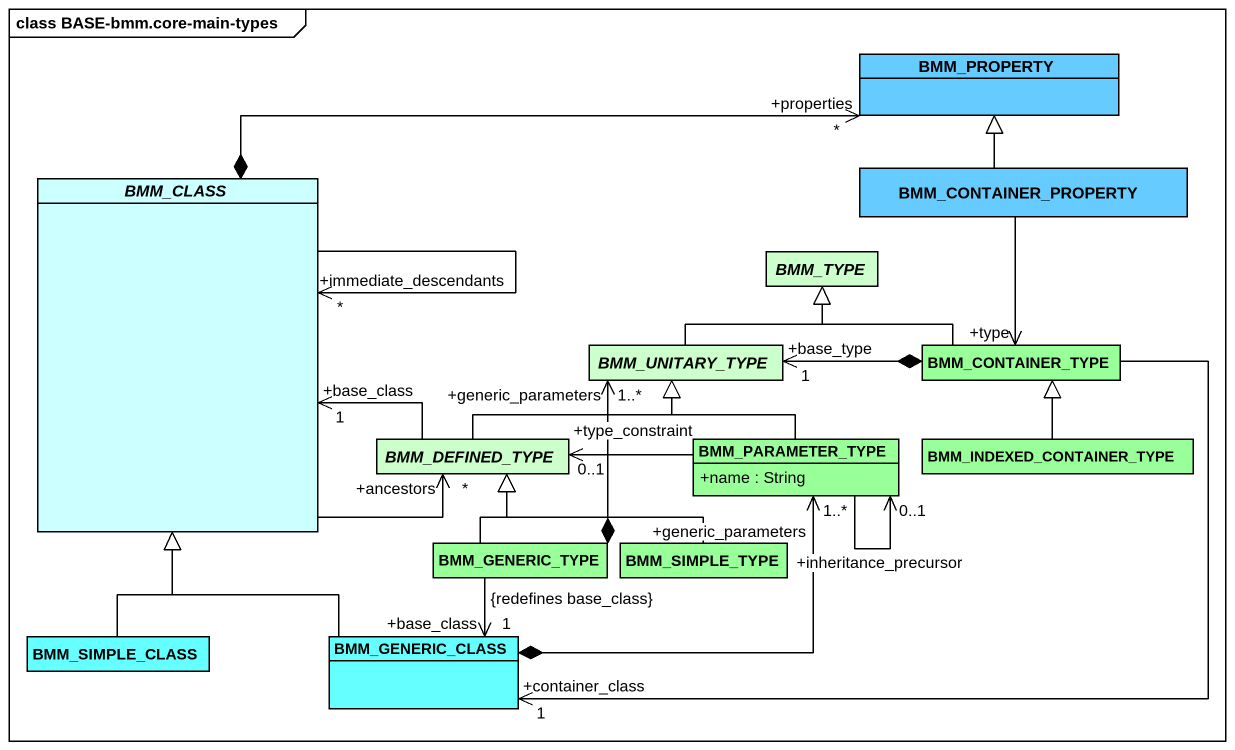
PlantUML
@startuml
mainframe class BASE-bmm.core-main-types
hide circle
hide empty members
skinparam classAttributeIconSize 0
class BMM_PROPERTY #66CCFF
abstract class BMM_CLASS #CCFFFF
class BMM_CONTAINER_PROPERTY #66CCFF
abstract class BMM_TYPE #CCFFCC
abstract class BMM_UNITARY_TYPE #CCFFCC
class BMM_CONTAINER_TYPE #99FF99
abstract class BMM_DEFINED_TYPE #CCFFCC
class BMM_PARAMETER_TYPE #99FF99 {
  +name : String
}
class BMM_INDEXED_CONTAINER_TYPE #99FF99
class BMM_GENERIC_TYPE #99FF99
class BMM_SIMPLE_TYPE #99FF99
class BMM_SIMPLE_CLASS #66FFFF
class BMM_GENERIC_CLASS #66FFFF
BMM_CLASS *-right-> "+properties\n*" BMM_PROPERTY
BMM_CLASS "+immediate_descendants\n*" <-- BMM_CLASS
BMM_CONTAINER_PROPERTY -up-|> BMM_PROPERTY
BMM_CONTAINER_PROPERTY --> "+type" BMM_CONTAINER_TYPE
BMM_UNITARY_TYPE -up-|> BMM_TYPE
BMM_CONTAINER_TYPE -left-|> BMM_TYPE
BMM_CONTAINER_TYPE *-left-> "+base_type\n1" BMM_UNITARY_TYPE
BMM_CONTAINER_TYPE -left-> "+container_class\n1" BMM_GENERIC_CLASS
BMM_DEFINED_TYPE -left-> "+base_class\n1" BMM_CLASS
BMM_DEFINED_TYPE "+ancestors\n*" <-left- BMM_CLASS
BMM_DEFINED_TYPE -right-|> BMM_UNITARY_TYPE
BMM_PARAMETER_TYPE -up-|> BMM_UNITARY_TYPE
BMM_PARAMETER_TYPE -left-> "+type_constraint\n0..1" BMM_DEFINED_TYPE
BMM_PARAMETER_TYPE --> "+inheritance_precursor\n0..1" BMM_PARAMETER_TYPE
BMM_INDEXED_CONTAINER_TYPE -up-|> BMM_CONTAINER_TYPE
BMM_GENERIC_TYPE *-up-> "+generic_parameters\n1..*" BMM_UNITARY_TYPE
BMM_GENERIC_TYPE -up-|> BMM_DEFINED_TYPE
BMM_SIMPLE_TYPE -left-|> BMM_DEFINED_TYPE
BMM_SIMPLE_CLASS -up-|> BMM_CLASS
BMM_GENERIC_CLASS -up-|> BMM_CLASS
BMM_GENERIC_CLASS *-right-> "+generic_parameters\n1..*" BMM_PARAMETER_TYPE
BMM_GENERIC_CLASS "+base_class\n1\n{redefines base_class}" <-up- BMM_GENERIC_TYPE
@enduml
